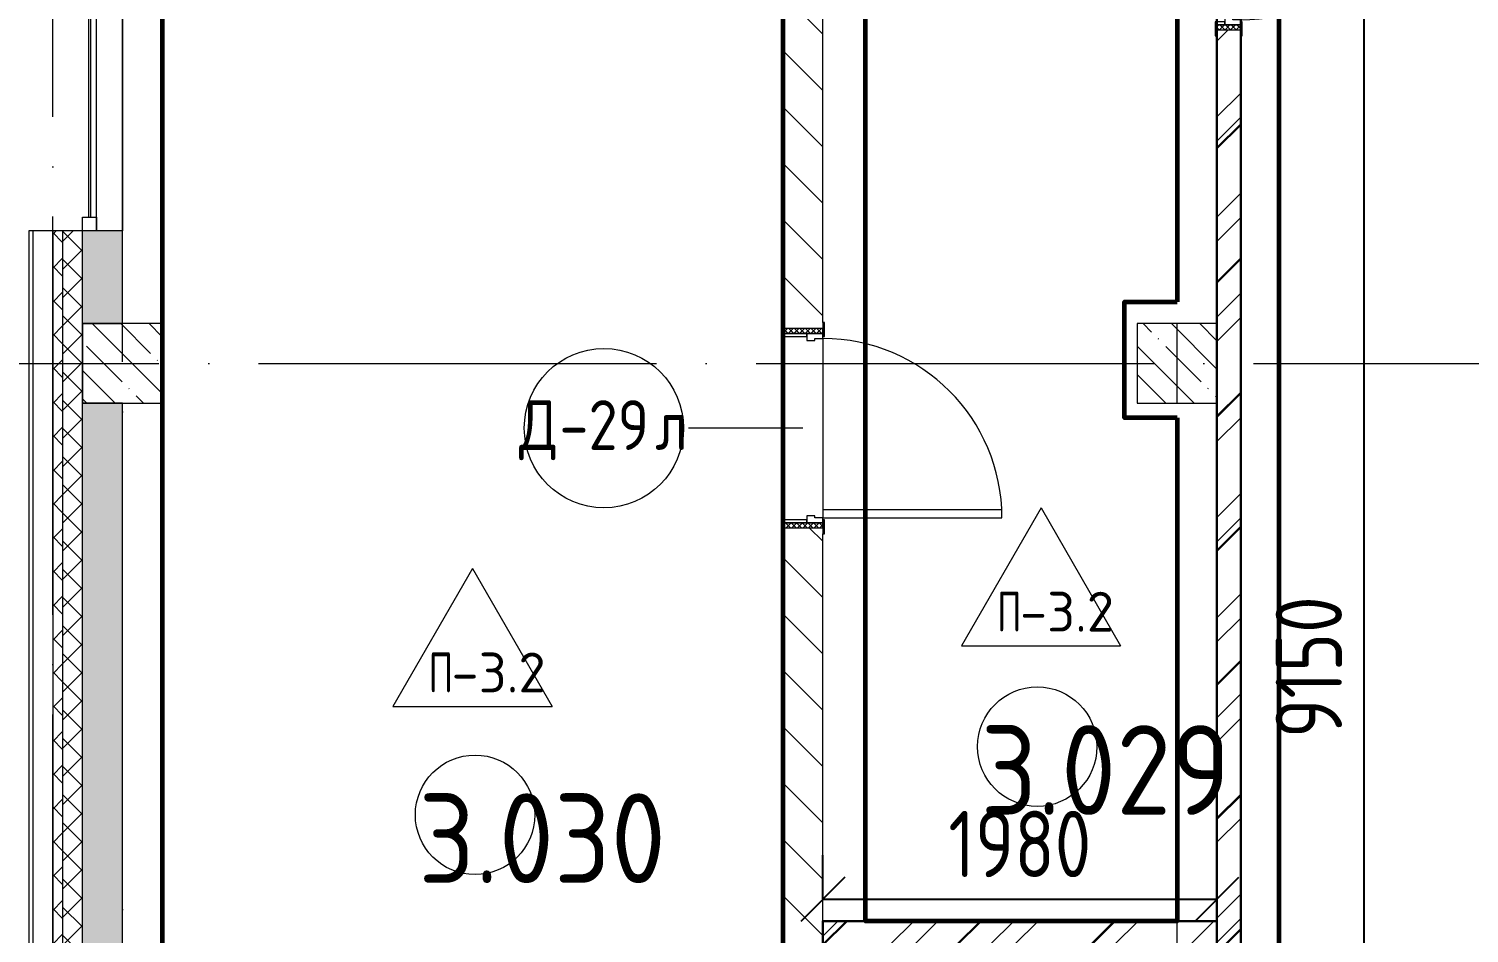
# Model space of a CAD drawing. Header units: millimetres. Extents: x -592259 to 288321, y -552984 to 293768.
# Drawn here: x 97083 to 104321, y -228892 to -224351 of the extents above; entities that cross this region are included whole.
import ezdxf

# ---------------------------------------------------------------- set-up
doc = ezdxf.new("R2010")
doc.units = ezdxf.units.MM
doc.linetypes.add('ADSK_Линия сетки', pattern=[2500, 2000, -250, 0, -250])
doc.layers.get('Defpoints').update_dxf_attribs({"color": 250})
for name, color, linetype, lineweight in [('0.2) Кирп 3.1 вып', 30, 'Continuous', 30), ('0.2) Кирпич 3 вып', 30, 'Continuous', 30), ('4.2) Штук 4 вып', 6, 'Continuous', 60), ('A-AREA-____-IDEN', 250, 'Continuous', 9), ('A-DOOR-____-IDEN', 250, 'Continuous', 9), ('A-DOOR-____-MCUT', 250, 'Continuous', 5), ('A-DOOR-____-OTLN', 250, 'Continuous', 5), ('A-DOOR-FRAM-MCUT', 250, 'Continuous', 5), ('A-DOOR-FRAM-OTLN', 250, 'Continuous', 5), ('A-FLOR-____-IDEN', 250, 'Continuous', 9), ('A-FLOR-____-OTLN', 250, 'Continuous', 9), ('A-GLAZ-____-MCUT', 250, 'Continuous', 9), ('A-GLAZ-____-OTLN', 250, 'Continuous', 5), ('A-WALL-____-MCUT', 250, 'Continuous', 13), ('A-WALL-____-PATT', 250, 'Continuous', 13), ('A-WALL-FNSH-MCUT', 250, 'Continuous', 13), ('I-WALL-____-OTLN', 250, 'Continuous', 9), ('S-COLS-____-MCUT', 250, 'Continuous', 25), ('S-COLS-____-OTLN', 250, 'Continuous', 9), ('S-GRID-____-OTLN', 250, 'Continuous', 9)]:
    doc.layers.add(name, color=color, linetype=linetype, lineweight=lineweight)
doc.styles.add('GOST Common_1', font='', dxfattribs={"width": 0.9, "height": 250})
doc.styles.add('ISOCPEUR_1', font='isocpeur.ttf', dxfattribs={"width": 0.9, "height": 250})
doc.styles.add('ISOCPEUR_2', font='isocpeur.ttf', dxfattribs={"height": 160})
doc.styles.get("Standard").update_dxf_attribs({"font": 'ГОСТ тип А.ttf'})
doc.styles.get('GOST Common_1').set_extended_font_data('GOST Common')
doc.dimstyles.new('А3', dxfattribs={"dimtxt": 333, "dimasz": 222, "dimexe": 222, "dimexo": 111, "dimgap": 111, "dimtad": 1, "dimtoh": 1, "dimdec": 0, "dimrnd": 0.0015, "dimzin": 0, "dimdsep": 46, "dimtxsty": 'Standard', "dimblk": 'OBLIQUE', "dimcen": 0, "dimclrd": 7, "dimclre": 7, "dimclrt": 7, "dimadec": 0, "dimazin": 0, "dimtfac": 1, "dimtdec": 0, "dimtofl": 0, "dimtmove": 0, "dimatfit": 3, "dimfxl": 1, "dimtolj": 1, "dimtzin": 0, "dimarcsym": 0})
pattern_1 = [(45, (28052.9, -258555.93), (-251.4472, 251.4472), []), (45, (28052.9, -258174.93), (-251.4472, 251.4472), [])]

# ---------------------------------------------------------------- blocks, each defined once
blk = doc.blocks.new('Дверь_СКБ_1Ст_Внутренняя - Д-29л_1000x2100h_Кладовая-42643438-АР1_Маркировочный план 3 этажа секция 2_3')
at = {"layer": 'A-DOOR-____-OTLN'}
h = blk.add_hatch(dxfattribs=at)
h.set_pattern_fill('FP_38', color=256, style=0, pattern_type=2)
h.set_pattern_definition([(135, (1801.41, 164.685), (-14.14214, -14.14214), []), (225, (1801.41, 164.685), (14.14214, -14.14214), [])])
h.paths.add_polyline_path([(512.5, -100), (512.5, 100), (487.5, 100), (487.5, -100)])
at = {"layer": 'A-DOOR-FRAM-OTLN'}
h = blk.add_hatch(dxfattribs=at)
h.set_pattern_fill('FP_39', color=256, style=0, pattern_type=2)
h.set_pattern_definition([(45, (-321.384, 164.685), (-14.1421, 14.1421), []), (135, (-321.384, 164.685), (-14.1421, -14.1421), [])])
h.paths.add_polyline_path([(-462.5, 100), (-487.5, 100), (-487.5, -100), (-462.5, -100)])
at = {"layer": 'A-DOOR-____-MCUT'}
for p, q in [((462.5, 1000), (422.5, 1000)), ((422.5, 1000), (422.5, 100)), ((462.5, 100), (462.5, 1000)), ((422.5, 100), (462.5, 100))]:
    blk.add_line(p, q, dxfattribs=at)
at = {"layer": 'A-DOOR-____-OTLN'}
blk.add_arc((462.5, 100), 900, 90, 180, dxfattribs=at)
at = {"layer": 'A-DOOR-FRAM-MCUT'}
for p, q in [((-447.5, 108), (-517.5, 108)), ((-517.5, 108), (-517.5, 100)), ((-517.5, 100), (-447.5, 100)), ((-462.5, 100), (-487.5, 100)), ((-487.5, 100), (-487.5, -100)), ((-437.5, 100), (-462.5, 100)), ((-462.5, 100), (-462.5, 20)), ((-462.5, -100), (-462.5, 100)), ((-447.5, 100), (-462.5, 100)), ((-462.5, 100), (-462.5, 99)), ((-462.5, 99), (-447.5, 99)), ((-447.5, 100), (-447.5, 108)), ((-447.5, 99), (-447.5, 100)), ((-437.5, 60), (-437.5, 100)), ((462.5, 100), (462.5, 60)), ((487.5, 100), (462.5, 100)), ((542.5, 108), (472.5, 108)), ((472.5, 108), (472.5, 100)), ((487.5, 100), (472.5, 100)), ((472.5, 100), (472.5, 99)), ((472.5, 100), (542.5, 100)), ((472.5, 99), (487.5, 99)), ((487.5, 20), (487.5, 100)), ((512.5, 100), (487.5, 100)), ((487.5, 100), (487.5, -100)), ((487.5, 99), (487.5, 100)), ((512.5, -100), (512.5, 100)), ((542.5, 100), (542.5, 108)), ((-462.5, 20), (-427.5, 20)), ((-447.5, 20), (-462.5, 20)), ((-462.5, 20), (-462.5, -100)), ((-447.5, -100), (-447.5, 20)), ((-427.5, 60), (-437.5, 60)), ((-427.5, 20), (-427.5, 60)), ((462.5, 60), (452.5, 60)), ((452.5, 60), (452.5, 20)), ((452.5, 20), (487.5, 20)), ((487.5, 20), (472.5, 20)), ((472.5, 20), (472.5, -100)), ((487.5, -100), (487.5, 20)), ((-447.5, -100), (-517.5, -100)), ((-517.5, -100), (-517.5, -108)), ((-517.5, -108), (-447.5, -108)), ((-487.5, -100), (-462.5, -100)), ((-462.5, -100), (-447.5, -100)), ((-447.5, -108), (-447.5, -100)), ((472.5, -100), (487.5, -100)), ((542.5, -100), (472.5, -100)), ((472.5, -100), (472.5, -108)), ((472.5, -108), (542.5, -108)), ((487.5, -100), (512.5, -100)), ((542.5, -108), (542.5, -100))]:
    blk.add_line(p, q, dxfattribs=at)
blk = doc.blocks.new('Дверь_СКБ_1Ст_Внутренняя - Д-29п_1000x2100h_Кладовая-42637306-АР1_Маркировочный план 3 этажа секция 2_3')
at = {"layer": 'A-DOOR-____-OTLN'}
h = blk.add_hatch(dxfattribs=at)
h.set_pattern_fill('FP_42', color=256, style=0, pattern_type=2)
h.set_pattern_definition([(135, (1801.41, 124.685), (-14.14214, -14.14214), []), (225, (1801.41, 124.685), (14.14214, -14.14214), [])])
h.paths.add_polyline_path([(512.5, -60), (512.5, 60), (487.5, 60), (487.5, -60)])
at = {"layer": 'A-DOOR-FRAM-OTLN'}
h = blk.add_hatch(dxfattribs=at)
h.set_pattern_fill('FP_43', color=256, style=0, pattern_type=2)
h.set_pattern_definition([(45, (-321.384, 124.685), (-14.1421, 14.1421), []), (135, (-321.384, 124.685), (-14.1421, -14.1421), [])])
h.paths.add_polyline_path([(-462.5, 60), (-487.5, 60), (-487.5, -60), (-462.5, -60)])
at = {"layer": 'A-DOOR-____-MCUT'}
for p, q in [((-437.5, 960), (-437.5, 60)), ((-397.5, 960), (-437.5, 960)), ((-397.5, 60), (-397.5, 960)), ((-437.5, 60), (-397.5, 60))]:
    blk.add_line(p, q, dxfattribs=at)
at = {"layer": 'A-DOOR-____-OTLN'}
blk.add_arc((-437.5, 60), 900, 360, 90, dxfattribs=at)
at = {"layer": 'A-DOOR-FRAM-MCUT'}
for p, q in [((-447.5, 68), (-517.5, 68)), ((-517.5, 68), (-517.5, 60)), ((-517.5, 60), (-447.5, 60)), ((-462.5, 60), (-487.5, 60)), ((-487.5, 60), (-487.5, -60)), ((-437.5, 60), (-462.5, 60)), ((-462.5, 60), (-462.5, -20)), ((-462.5, -60), (-462.5, 60)), ((-447.5, 60), (-462.5, 60)), ((-462.5, 60), (-462.5, 59)), ((-462.5, 59), (-447.5, 59)), ((-447.5, 60), (-447.5, 68)), ((-447.5, 59), (-447.5, 60)), ((-437.5, 20), (-437.5, 60)), ((-427.5, 20), (-437.5, 20)), ((-427.5, -20), (-427.5, 20)), ((462.5, 20), (452.5, 20)), ((452.5, 20), (452.5, -20)), ((462.5, 60), (462.5, 20)), ((487.5, 60), (462.5, 60)), ((542.5, 68), (472.5, 68)), ((472.5, 68), (472.5, 60)), ((487.5, 60), (472.5, 60)), ((472.5, 60), (472.5, 59)), ((472.5, 60), (542.5, 60)), ((472.5, 59), (487.5, 59)), ((487.5, -20), (487.5, 60)), ((512.5, 60), (487.5, 60)), ((487.5, 60), (487.5, -60)), ((487.5, 59), (487.5, 60)), ((512.5, -60), (512.5, 60)), ((542.5, 60), (542.5, 68)), ((-447.5, -60), (-517.5, -60)), ((-517.5, -60), (-517.5, -68)), ((-517.5, -68), (-447.5, -68)), ((-487.5, -60), (-462.5, -60)), ((-462.5, -20), (-427.5, -20)), ((-447.5, -20), (-462.5, -20)), ((-462.5, -20), (-462.5, -60)), ((-462.5, -60), (-447.5, -60)), ((-447.5, -60), (-447.5, -20)), ((-447.5, -68), (-447.5, -60)), ((452.5, -20), (487.5, -20)), ((487.5, -20), (472.5, -20)), ((472.5, -20), (472.5, -60)), ((472.5, -60), (487.5, -60)), ((542.5, -60), (472.5, -60)), ((472.5, -60), (472.5, -68)), ((472.5, -68), (542.5, -68)), ((487.5, -60), (487.5, -20)), ((487.5, -60), (512.5, -60)), ((542.5, -68), (542.5, -60))]:
    blk.add_line(p, q, dxfattribs=at)
blk = doc.blocks.new('Окно_СКБ_1Ст1 - 120_Окно_СКБ_1Ст_1650_ОК17л-29018978-АР1_Маркировочный план 3 этажа секция 2_3')
at = {"layer": 'A-GLAZ-____-MCUT'}
for p, q in [((-825, -195), (-825, -125)), ((-825, -125), (-755, -125)), ((-755, -125), (-755, -195)), ((755, -195), (755, -125)), ((755, -125), (825, -125)), ((825, -125), (825, -195)), ((-755, -195), (-825, -195)), ((825, -195), (755, -195))]:
    blk.add_line(p, q, dxfattribs=at)
at = {"layer": 'A-GLAZ-____-MCUT', "lineweight": 5}
for p, q in [((755, -155), (-755, -155)), ((755, -165), (-755, -165))]:
    blk.add_line(p, q, dxfattribs=at)
at = {"layer": 'A-GLAZ-____-OTLN'}
blk.add_line((-825, -195), (825, -195), dxfattribs=at)
blk = doc.blocks.new('BSC_Колонна _Прямоугольная - 400x400-V134-АР1_Маркировочный план 3 этажа секция 2_3')
at = {"layer": 'S-COLS-____-OTLN', "lineweight": 5}
h = blk.add_hatch(dxfattribs=at)
h.set_pattern_fill('FP_110', color=256, style=0, pattern_type=2)
h.set_pattern_definition([(135, (-74800, -32525), (-142.5612, -142.5612), []), (135, (-74657.44, -32525), (-142.5612, -142.5612), [252.016, -50.403, 3.353, -47.05])])
h.paths.add_polyline_path([(200, -200), (200, 200), (-200, 200), (-200, -200), (15, -200)])
at = {"layer": 'S-COLS-____-MCUT', "lineweight": 5}
for p, q in [((200, 200), (-200, 200)), ((-200, 200), (-200, -200)), ((200, -200), (200, 200)), ((-200, -200), (200, -200))]:
    blk.add_line(p, q, dxfattribs=at)
blk = doc.blocks.new('AAR_СКБ_Марка_Помещения_мал - Номер-28977439-АР1_Маркировочный план 3 этажа секция 2_3')
at = {"layer": 'A-AREA-____-IDEN'}
blk.add_circle((-0.028, 0), 3, dxfattribs=at)
blk = doc.blocks.new('AAR_СКБ_Марка_Перекрытия - Марка пола-17325028-АР1_Маркировочный план 3 этажа секция 2_3')
at = {"layer": 'A-FLOR-____-IDEN'}
for p, q in [((0, 6.932), (-4.002, 0)), ((0, 6.932), (4.002, 0)), ((-4.002, 0), (4.002, 0))]:
    blk.add_line(p, q, dxfattribs=at)
blk = doc.blocks.new('ADSK_Марка_Дверь - Типоразмер_ADSK_Марка-30565456-АР1_Маркировочный план 3 этажа секция 2_3')
at = {"layer": 'A-DOOR-____-IDEN'}
blk.add_circle((0, 0), 4, dxfattribs=at)
blk = doc.blocks.new('_Oblique')
at = {"color": 0, "linetype": 'ByBlock', "lineweight": -2}
blk.add_line((-0.5, -0.5), (0.5, 0.5), dxfattribs=at)
blk = doc.blocks.new('*D5534')
at = {"color": 7, "lineweight": -2, "transparency": 16777216}
for p, q in [((101072.9, -228719.9), (101072.9, -228499.7)), ((103052.9, -228719.9), (103052.9, -228499.7)), ((101072.9, -228721.7), (103052.9, -228721.7))]:
    blk.add_line(p, q, dxfattribs=at)
at = {"layer": 'Defpoints', "color": 0, "transparency": 16777216}
for p in [(103052.9, -228721.7), (101072.9, -228830.9), (103052.9, -228830.9)]:
    blk.add_point(p, dxfattribs=at)
at = {"color": 7, "lineweight": -2, "transparency": 16777216, "xscale": 222, "yscale": 222, "zscale": 222, "rotation": 180}
blk.add_blockref('_Oblique', (101072.9, -228721.7), dxfattribs=at)
at = {"color": 7, "lineweight": -2, "transparency": 16777216, "xscale": 222, "yscale": 222, "zscale": 222}
blk.add_blockref('_Oblique', (103052.9, -228721.7), dxfattribs=at)
at = {"color": 7, "transparency": 16777216, "insert": (102062.9, -228444.2), "char_height": 333, "attachment_point": 5}
blk.add_mtext('\\A1;1980', dxfattribs=at)
blk = doc.blocks.new('*D5535')
at = {"color": 7, "lineweight": -2, "transparency": 16777216}
for p, q in [((103283.9, -222980.9), (104014.6, -222980.9)), ((103792.6, -232130.9), (103792.6, -222980.9)), ((103283.9, -232130.9), (104014.6, -232130.9))]:
    blk.add_line(p, q, dxfattribs=at)
at = {"layer": 'Defpoints', "color": 0, "transparency": 16777216}
for p in [(103172.9, -222980.9), (103792.6, -222980.9), (103172.9, -232130.9)]:
    blk.add_point(p, dxfattribs=at)
at = {"color": 7, "lineweight": -2, "transparency": 16777216, "xscale": 222, "yscale": 222, "zscale": 222}
for p, rotation in [((103792.6, -222980.9), 90), ((103792.6, -232130.9), 270)]:
    blk.add_blockref('_Oblique', p, dxfattribs=dict(at, rotation=rotation))
at = {"color": 7, "transparency": 16777216, "insert": (103515.1, -227555.9), "char_height": 333, "attachment_point": 5, "rotation": 90}
blk.add_mtext('\\A1;9150', dxfattribs=at)

msp = doc.modelspace()

# ---------------------------------------------------------------- hatches: boundary and pattern name
at = {"layer": '0.2) Кирпич 3 вып'}
h = msp.add_hatch(dxfattribs=at)
h.set_pattern_fill('ANSI31', color=256, scale=150)
h.paths.add_polyline_path([(103052.9057, -232130.9292), (103172.9057, -232130.9292), (103172.9057, -222980.9286), (103052.9057, -222980.9286)])
h.paths.add_polyline_path([(103052.9057, -228950.9292), (101072.9057, -228950.9292), (101072.9057, -228830.9292), (103052.9057, -228830.9292)])
at = {"layer": 'A-WALL-____-PATT', "lineweight": 15}
h = msp.add_hatch(dxfattribs=at)
h.set_pattern_fill('FP_48', color=256, style=0, pattern_type=2)
h.set_pattern_definition([(135, (28052.9, -258555.93), (-84.85281, -84.85281), []), (225, (28052.9, -258555.93), (84.85281, -84.85281), [])])
h.paths.add_polyline_path([(97202.9057, -232430.8689), (97252.9057, -232430.8689), (97252.9057, -225365.9292), (97202.9057, -225365.9292), (97202.9057, -232428.2373)])
h.paths.add_polyline_path([(97252.9057, -223715.9292), (97252.9057, -222165.9292), (97202.9057, -222165.9292), (97202.9057, -223715.9292)])
h.paths.add_polyline_path([(97252.9057, -218865.9292), (97252.9057, -217315.9292), (97202.9057, -217315.9292), (97202.9057, -218865.9292)])
h.paths.add_polyline_path([(97202.9057, -215665.9292), (97252.9057, -215665.9292), (97252.9057, -215230.9286), (97202.9057, -215230.9286), (97202.9057, -215500.9286)])
h = msp.add_hatch(dxfattribs=at)
h.set_pattern_fill('FP_49', color=256, style=0, pattern_type=2)
h.set_pattern_definition([(45, (28052.91, -258555.93), (-70.71068, 70.71068), []), (135, (28052.91, -258555.93), (-70.71068, -70.71068), [])])
h.paths.add_polyline_path([(97352.9057, -232330.8689), (97352.9057, -225365.9292), (97252.9057, -225365.9292), (97252.9057, -232330.8689)])
h.paths.add_polyline_path([(97252.9057, -223715.9292), (97352.9057, -223715.9292), (97352.9057, -222165.9292), (97252.9057, -222165.9292), (97252.9057, -222914.3094)])
h.paths.add_polyline_path([(97252.9057, -218865.9292), (97352.9057, -218865.9292), (97352.9057, -217315.9292), (97252.9057, -217315.9292), (97252.9057, -218744.684)])
h.paths.add_polyline_path([(97252.9057, -215665.9292), (97352.9057, -215665.9292), (97352.9057, -215230.9286), (97252.9057, -215230.9286), (97252.9057, -215500.9286)])
h = msp.add_hatch(dxfattribs=at)
h.set_pattern_fill('FP_124', color=256, style=0, pattern_type=2)
h.set_pattern_definition([(50, (28052.9, -258555.93), (364.3679, -31.8783), [38.1, -419.1]), (355, (28052.9, -258555.93), (-70.4859, 382.1133), [30.48, -335.28]), (100.451, (28083.27, -258558.6), (293.885, 350.2334), [32.38, -356.18]), (46.184, (28052.9, -258454.33), (542.1585, -84.0858), [57.15, -628.65]), (96.636, (28098.1, -258461.34), (474.805, 494.8554), [48.57, -534.27]), (351.184, (28052.9, -258454.33), (474.8102, 494.85), [45.72, -502.92]), (21, (28103.7, -258479.73), (303.2285, -204.5305), [38.1, -419.1]), (326, (28103.7, -258479.73), (123.6039, 368.376), [30.48, -335.28]), (71.451, (28128.97, -258496.77), (426.8341, 163.8427), [32.38, -356.18]), (37.5, (28052.9, -258555.93), (6.17665, 169.11015), [16.764, -314.452, 16.764, -323.596, -336.55]), (37.5, (28052.9, -258555.93), (6.17665, 169.11015), [-671.576, 16.764, -319.786]), (7.5, (28052.9, -258555.93), (133.63888, 200.3615), [16.764, -177.292, 16.764, -306.832, -128.27]), (7.5, (28052.9, -258555.93), (133.63888, 200.3615), [-517.652, 16.764, -111.506]), (327.5, (27939.62, -258555.93), (271.18182, -11.45836), [16.764, -110.236, 16.764, -379.476, -525.78]), (327.5, (27939.62, -258555.93), (271.18182, -11.45836), [-523.24, 16.764, -509.016]), (317.5, (27888.82, -258555.93), (296.2585, 50.85285), [16.764, -148.336, 16.764, -246.38, -373.38]), (317.5, (27888.82, -258555.93), (296.2585, 50.85285), [-428.244, 16.764, -356.616])])
h.paths.add_polyline_path([(97490.5626, -231930.9286), (97552.9057, -231930.9286), (97552.9057, -226230.9286), (97352.9057, -226230.9286), (97352.9057, -231930.9286)])
h.paths.add_polyline_path([(97552.9057, -225830.9286), (97552.9057, -225365.9292), (97352.9057, -225365.9292), (97352.9057, -225830.9286)])
h.paths.add_polyline_path([(97352.9057, -223715.9292), (97552.9057, -223715.9292), (97552.9057, -222980.9286), (97352.9057, -222980.9286), (97352.9057, -223100.9286)])
h.paths.add_polyline_path([(97552.9057, -222580.9286), (97552.9057, -222165.9292), (97352.9057, -222165.9292), (97352.9057, -222580.9286), (97422.9057, -222580.9286)])
h.paths.add_polyline_path([(97552.9057, -218865.9292), (97552.9057, -218780.9297), (97352.9057, -218780.9308), (97352.9057, -218865.9292), (97510.4054, -218865.9292)])
h.paths.add_polyline_path([(97552.9057, -218380.9286), (97552.9057, -217315.9292), (97352.9057, -217315.9292), (97352.9057, -218380.9286)])
h.paths.add_polyline_path([(97546.3046, -215665.9292), (97552.9057, -215665.9292), (97552.9057, -215230.8695), (97352.9057, -215230.9286), (97352.9057, -215665.9292), (97542.7137, -215665.9292)])
h = msp.add_hatch(dxfattribs=at)
h.set_pattern_fill('FP_1', color=256, style=0, pattern_type=2)
h.set_pattern_definition([(135, (28052.9, -258555.93), (-141.42136, -141.42136), [])])
h.paths.add_polyline_path([(100872.9057, -232130.9286), (101072.9057, -232130.9286), (101072.9057, -226855.9292), (100872.9057, -226855.9292), (100872.9057, -231253.5602)])
h.paths.add_polyline_path([(101072.9057, -225855.9292), (101072.9057, -222979.8832), (100872.9057, -222979.8832), (100872.9057, -225855.9292)])
h = msp.add_hatch(dxfattribs=at)
h.set_pattern_fill('FP_2', color=256, style=0, pattern_type=2)
h.set_pattern_definition(pattern_1)
h.paths.add_polyline_path([(103172.9057, -228830.9292), (103172.9057, -224355.9292), (103052.9057, -224355.9292), (103052.9057, -228830.9292)])
h.paths.add_polyline_path([(103172.9057, -223355.9292), (103172.9057, -222980.9286), (103052.9057, -222980.9286), (103052.9057, -223355.9292)])
h = msp.add_hatch(dxfattribs=at)
h.set_pattern_fill('FP_2', color=256, style=0, pattern_type=2)
h.set_pattern_definition(pattern_1)
h.paths.add_polyline_path([(101072.9057, -228950.9292), (103172.9057, -228950.9292), (103172.9057, -228830.9292), (101072.9057, -228830.9292)])
at = {"layer": 'S-COLS-____-OTLN', "lineweight": 5}
h = msp.add_hatch(dxfattribs=at)
h.set_pattern_fill('FP_19', color=256, style=0, pattern_type=2)
h.set_pattern_definition([(135, (28052.9, -258555.93), (-142.5612, -142.5612), []), (135, (28195.47, -258555.93), (-142.5612, -142.5612), [252.016, -50.403, 3.353, -47.05])])
h.paths.add_polyline_path([(97352.9057, -226230.9286), (97752.9057, -226230.9286), (97752.9057, -225830.9286), (97352.9057, -225830.9286), (97352.9057, -226154.0054)])

# ---------------------------------------------------------------- linework, layer by layer
at = {"layer": '0.2) Кирп 3.1 вып'}
for points in [[(103052.9057, -232130.9292), (103172.9057, -232130.9292), (103172.9057, -222980.9286), (103052.9057, -222980.9286)], [(103052.9057, -228950.9292), (101072.9057, -228950.9292), (101072.9057, -228830.9292), (103052.9057, -228830.9292)]]:
    msp.add_lwpolyline(points, close=True, dxfattribs=at)
at = {"layer": '4.2) Штук 4 вып'}
for points in [[(102852.9057, -226304.0399), (102852.9057, -228830.9292), (101287.9057, -228830.9292), (101287.9057, -222980.9286), (102852.9057, -222980.9286), (102852.9057, -225722.4295)], [(102852.9057, -226304.0399), (102588.8842, -226304.0399), (102588.8842, -225722.4295), (102852.9057, -225722.4295)]]:
    msp.add_lwpolyline(points, dxfattribs=at)
for points in [[(100872.9057, -223061.3881), (97752.9057, -223061.3881), (97752.9057, -231930.9286), (100872.9057, -231930.9286)], [(103365.2612, -223103.235), (129025.4057, -223103.235), (129025.4057, -231930.9286), (103365.2612, -231930.9286)]]:
    msp.add_lwpolyline(points, close=True, dxfattribs=at)
at = {"layer": 'A-DOOR-____-IDEN'}
msp.add_line((100972.9057, -226355.9292), (100398.1483, -226355.9292), dxfattribs=at)
at = {"layer": 'A-FLOR-____-OTLN', "lineweight": 5}
msp.add_line((101072.9057, -225905.9292), (101072.9057, -226765.9292), dxfattribs=at)
at = {"layer": 'A-WALL-____-MCUT', "color": 7, "lineweight": 15}
for p, q in [((100872.9057, -222980.9286), (100872.9057, -225825.9292)), ((101072.9057, -225825.9292), (101072.9057, -222980.9286)), ((103052.9057, -224385.9292), (103052.9057, -225830.9286)), ((103172.9057, -229957.9292), (103172.9057, -224385.9292)), ((97252.9057, -225365.9292), (97202.9057, -225365.9292)), ((97202.9057, -225365.9292), (97202.9057, -232480.8689)), ((97252.9057, -225365.9292), (97252.9057, -232430.8689)), ((97352.9057, -225830.9286), (97352.9057, -225365.9292)), ((97552.9057, -225365.9292), (97352.9057, -225365.9292)), ((97552.9057, -225830.9286), (97552.9057, -225365.9292)), ((97352.9057, -231930.9286), (97352.9057, -226230.9286)), ((97552.9057, -231930.9286), (97552.9057, -226230.9286)), ((103052.9057, -226230.9286), (103052.9057, -228830.9292)), ((100872.9057, -226885.9292), (100872.9057, -232130.9286)), ((101072.9057, -228830.9292), (101072.9057, -226885.9292)), ((103052.9057, -228830.9292), (101072.9057, -228830.9292))]:
    msp.add_line(p, q, dxfattribs=at)
at = {"layer": 'A-WALL-____-MCUT', "color": 10, "lineweight": 15}
for p, q in [((97202.9057, -225365.9292), (97102.9057, -225365.9292)), ((97352.9057, -225365.9292), (97252.9057, -225365.9292)), ((97352.9057, -226230.9286), (97352.9057, -225830.9286))]:
    msp.add_line(p, q, dxfattribs=at)
at = {"layer": 'A-WALL-____-MCUT', "lineweight": 15}
for p, q in [((97102.9057, -225365.9292), (97102.9057, -232580.8689)), ((97352.9057, -225830.9286), (97552.9057, -225830.9286)), ((97552.9057, -226230.9286), (97352.9057, -226230.9286)), ((101072.9057, -228830.9292), (101072.9057, -228950.9292))]:
    msp.add_line(p, q, dxfattribs=at)
at = {"layer": 'A-WALL-FNSH-MCUT', "lineweight": 15}
for p, q in [((97102.9057, -225365.9292), (97082.9057, -225365.9292)), ((97082.9057, -225365.9292), (97082.9057, -232600.8689))]:
    msp.add_line(p, q, dxfattribs=at)
at = {"layer": 'I-WALL-____-OTLN', "lineweight": 15}
for p, q in [((97552.9057, -223715.9292), (97552.9057, -225365.9292)), ((100872.9057, -226815.9292), (100872.9057, -225895.9292)), ((101072.9057, -225905.9292), (101072.9057, -226765.9292))]:
    msp.add_line(p, q, dxfattribs=at)
at = {"layer": 'S-COLS-____-MCUT', "lineweight": 5}
for p, q in [((97352.9057, -225830.9286), (97352.9057, -226230.9286)), ((97752.9057, -225830.9286), (97552.9057, -225830.9286)), ((97752.9057, -226230.9286), (97752.9057, -225830.9286)), ((97552.9057, -226230.9286), (97752.9057, -226230.9286))]:
    msp.add_line(p, q, dxfattribs=at)
at = {"layer": 'S-COLS-____-OTLN', "lineweight": 5}
for p, q in [((97552.9057, -225830.9286), (97352.9057, -225830.9286)), ((97352.9057, -226230.9286), (97552.9057, -226230.9286))]:
    msp.add_line(p, q, dxfattribs=at)
at = {"layer": 'S-GRID-____-OTLN', "linetype": 'ADSK_Линия сетки'}
for p, q in [((97202.9057, -262294.7685), (97202.9057, -197353.9241)), ((102852.9057, -225722.4295), (102852.9057, -197353.9241)), ((97552.9057, -261024.7685), (97552.9057, -198623.9241)), ((102852.9057, -226230.9286), (102852.9057, -225830.9286)), ((93236.8325, -226030.9286), (181748.3453, -226030.9286)), ((102852.9057, -262294.7685), (102852.9057, -226304.0399))]:
    msp.add_line(p, q, dxfattribs=at)

# ---------------------------------------------------------------- block references
at = {"layer": 'A-AREA-____-IDEN', "xscale": 99.99999999999993, "yscale": 99.99999999999993, "zscale": 99.99999999999993}
for p in [(102153.2499, -227955.0934), (99328.1398, -228297.6452)]:
    msp.add_blockref('AAR_СКБ_Марка_Помещения_мал - Номер-28977439-АР1_Маркировочный план 3 этажа секция 2_3', p, dxfattribs=at)
at = {"layer": 'A-DOOR-____-IDEN', "xscale": 99.99999999999993, "yscale": 99.99999999999993, "zscale": 99.99999999999993}
msp.add_blockref('ADSK_Марка_Дверь - Типоразмер_ADSK_Марка-30565456-АР1_Маркировочный план 3 этажа секция 2_3', (99972.9057, -226355.9292), dxfattribs=at)
at = {"layer": 'A-DOOR-____-OTLN', "rotation": 269.9999999999999}
for name, p in [('Дверь_СКБ_1Ст_Внутренняя - Д-29п_1000x2100h_Кладовая-42637306-АР1_Маркировочный план 3 этажа секция 2_3', (103112.9057, -223843.4292)), ('Дверь_СКБ_1Ст_Внутренняя - Д-29л_1000x2100h_Кладовая-42643438-АР1_Маркировочный план 3 этажа секция 2_3', (100972.9057, -226343.4292))]:
    msp.add_blockref(name, p, dxfattribs=at)
at = {"layer": 'A-FLOR-____-IDEN', "xscale": 99.99999999999993, "yscale": 99.99999999999993, "zscale": 99.99999999999993}
for p in [(102169.2682, -227449.0981), (99312.9057, -227754.3516)]:
    msp.add_blockref('AAR_СКБ_Марка_Перекрытия - Марка пола-17325028-АР1_Маркировочный план 3 этажа секция 2_3', p, dxfattribs=at)
at = {"layer": 'A-GLAZ-____-OTLN', "rotation": 89.99999999999993}
msp.add_blockref('Окно_СКБ_1Ст1 - 120_Окно_СКБ_1Ст_1650_ОК17л-29018978-АР1_Маркировочный план 3 этажа секция 2_3', (97227.9057, -224540.9292), dxfattribs=at)
at = {"layer": 'S-COLS-____-OTLN', "lineweight": 5}
msp.add_blockref('BSC_Колонна _Прямоугольная - 400x400-V134-АР1_Маркировочный план 3 этажа секция 2_3', (102852.9057, -226030.9286), dxfattribs=at)

# ---------------------------------------------------------------- texts
at = {"layer": 'A-AREA-____-IDEN', "char_height": 450, "width": 654.177, "attachment_point": 1, "style": 'ISOCPEUR_1'}
for s, insert in [('3.029', (101865.3496, -227847.6079)), ('3.030', (99040.2395, -228190.1597))]:
    msp.add_mtext(s, dxfattribs=dict(at, insert=insert))
at = {"layer": 'A-DOOR-____-IDEN', "char_height": 250, "attachment_point": 1, "style": 'GOST Common_1'}
for s, insert, width in [('\\fGOST Common|b0|i0|c204|p34|;\\W.9;Д', (99546.7483, -226215.4786), 245.316375), ('-29', (99749.1546, -226215.4786), 584.430187), ('\\fGOST Common|b0|i0|c204|p34|;\\W.9;л', (100231.3577, -226215.4786), 194.810062)]:
    msp.add_mtext(s, dxfattribs=dict(at, insert=insert, width=width))
at = {"layer": 'A-FLOR-____-IDEN', "char_height": 200, "attachment_point": 1, "style": 'ISOCPEUR_2'}
for s, insert, width in [('\\fISOCPEUR|b0|i0|c204|p34|;\\W.7;П', (101947.9333, -227177.7123), 140.295312), ('-3.2', (102063.6885, -227177.7123), 420.885937), ('\\fISOCPEUR|b0|i0|c204|p34|;\\W.7;П', (99091.5708, -227482.9658), 140.295312), ('-3.2', (99207.326, -227482.9658), 420.885937)]:
    msp.add_mtext(s, dxfattribs=dict(at, insert=insert, width=width))

# ---------------------------------------------------------------- dimensions: what is measured, and where the dimension line sits
dim = msp.add_linear_dim(base=(103792.6135, -222980.9286), p1=(103172.9057, -232130.9292), p2=(103172.9057, -222980.9286), angle=90, dimstyle='А3')
dim.commit()
dim.dimension.update_dxf_attribs({"geometry": '*D5535', "text_midpoint": (103515.1135, -227555.9289)})
dim = msp.add_linear_dim(base=(103052.9057, -228721.7361), p1=(101072.9057, -228830.9292), p2=(103052.9057, -228830.9292), dimstyle='А3')
dim.commit()
dim.dimension.update_dxf_attribs({"geometry": '*D5534', "text_midpoint": (102062.9057, -228444.2361)})

doc.saveas('drawing.dxf')
